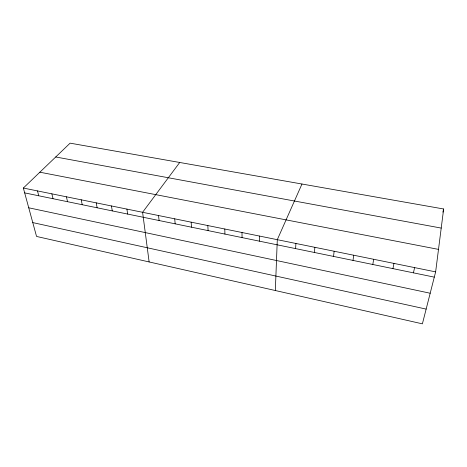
<?xml version="1.0" encoding="UTF-8"?>
<svg xmlns="http://www.w3.org/2000/svg" width="467" height="467" viewBox="0 0 467 467"><rect width="100%" height="100%" fill="white"/><g stroke="black" fill="none" stroke-linecap="round" stroke-linejoin="round"><path stroke-width="0.7" d="M259.436 241.17L259.512 236.063M275.332 290.532L277.299 239.682L301.974 184.021M295.599 248.607L295.92 243.47M314.408 252.478L314.863 247.323M333.543 256.412L334.133 251.24M435.635 271.882L443.65 208.988L70.114 143.159L23.35 188.043L36.554 236.442L422.39 323.841L435.635 271.882L23.35 188.043M352.999 260.417L353.729 255.221M372.8 264.485L373.67 259.278M392.94 268.63L393.961 263.406M413.435 272.845L414.614 267.603M442.879 212.146L443.65 208.988M179.713 162.475L142.598 212.292L149.131 261.946M55.719 156.976L441.216 228.083M39.858 172.2L438.501 249.39M24.669 192.883L434.292 277.135M28.738 207.792L430.195 293.235M32.772 222.59L426.149 309.101M37.5 190.921L38.749 195.778M51.86 193.84L53.028 198.714M66.431 196.8L67.522 201.697M81.211 199.806L82.221 204.721M96.22 202.859L97.142 207.786M111.444 205.953L112.284 210.903M126.907 209.099L127.654 214.061M158.535 215.532L159.095 220.529M174.711 218.819L175.172 223.839M191.143 222.164L191.505 227.195M207.833 225.555L208.089 230.61M224.79 229.005L224.936 234.072M242.011 232.508L242.046 237.592"/></g></svg>
